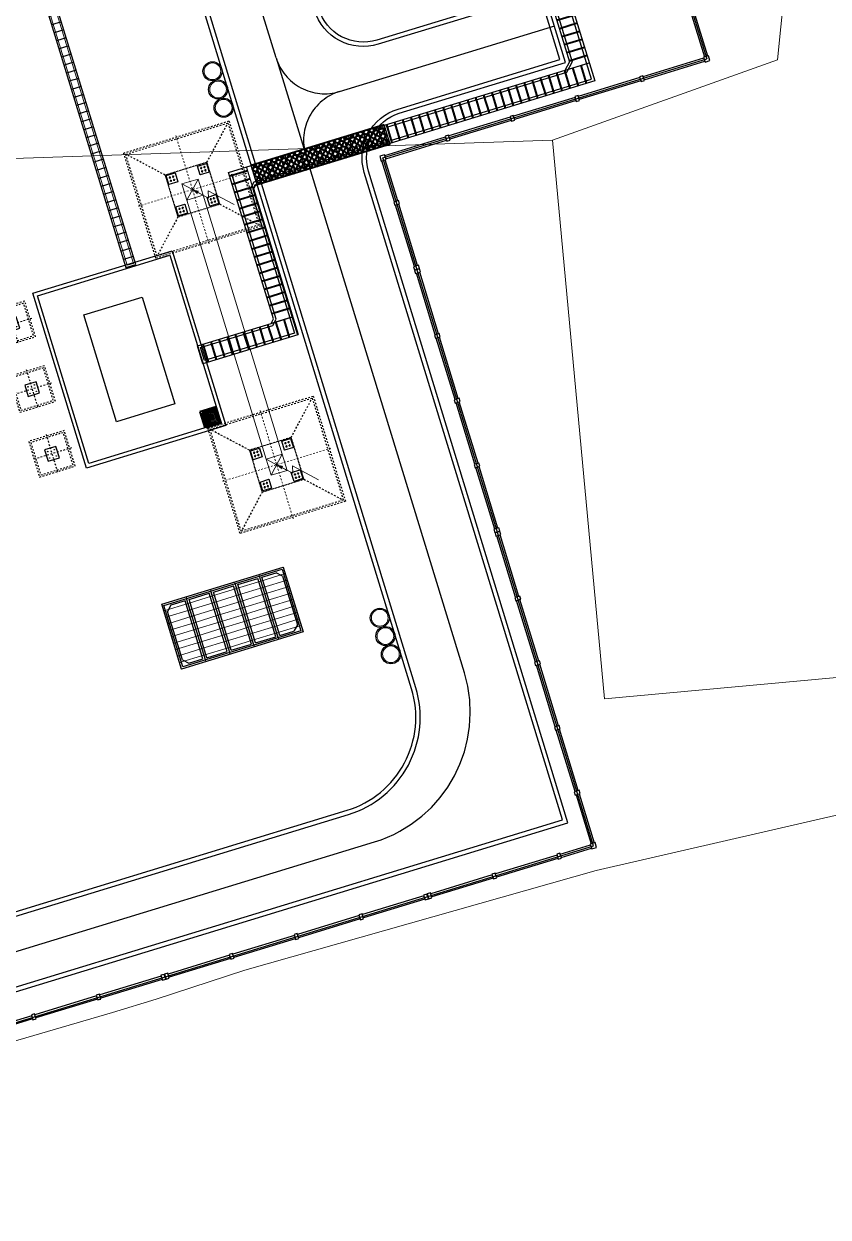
# Model space of a CAD drawing. Header units: inches. Extents: x 543393 to 2689207, y 1841861 to 9121372.
# Drawn here: x 547499.4 to 547546.9, y 1841868.8 to 1841939.3 of the extents above; entities that cross this region are included whole.
import ezdxf

# ---------------------------------------------------------------- set-up
doc = ezdxf.new("R2010")
doc.units = ezdxf.units.IN
doc.header["$MEASUREMENT"] = 0
for name, pattern in [('02 Xref HH1 MBXD$0$HIDDEN', [0.375, 0.25, -0.125]), ('02 Xref KB1 MBTB$0$HIDDEN', [0.375, 0.25, -0.125]), ('CENTER2', [1.125, 0.75, -0.125, 0.125, -0.125]), ('DASHDOT', [1, 0.5, -0.25, 0, -0.25]), ('DASHED2', [0.375, 0.25, -0.125]), ('HIDDEN', [0.375, 0.25, -0.125]), ('MBXD$0$HIDDEN', [0.375, 0.25, -0.125])]:
    doc.linetypes.add(name, pattern=pattern)
for name, color, linetype in [('0.TEXT', 7, 'Continuous'), ('02 Xref HT MBXD V2$0$0.DUONG O TO MOI', 4, 'Continuous'), ('02 Xref HT MBXD V2$0$0.MC HH1', 3, 'Continuous'), ('0_Central_Road', 9, 'Continuous'), ('1_Day dan', 1, 'Continuous'), ('CHUCRYAN', 8, 'Continuous'), ('dien-thietbi', 7, 'Continuous'), ('Duong', 4, 'Continuous'), ('Giai doan nay (muong cap)', 9, 'Continuous'), ('LAPMOI', 4, 'Continuous'), ('Layer1', 7, 'Continuous'), ('MBXD$0$KHUAT', 6, 'MBXD$0$HIDDEN'), ('MBXD$0$KICHTHUOC', 5, 'Continuous'), ('mongs tb', 4, 'Continuous'), ('NET THAY', 4, 'Continuous'), ('PDF17_MONG', 7, 'Continuous'), ('PDF17_TAM', 8, 'Continuous'), ('XD-Mong TB', 4, 'Continuous')]:
    doc.layers.add(name, color=color, linetype=linetype)
for name, color, linetype, lineweight in [('00', 5, 'Continuous', 9), ('1_Kim_CS', 1, 'Continuous', 9), ('4', 2, 'Continuous', 9), ('COT THEP', 7, 'Continuous', 9), ('HTPP-220', 4, 'Continuous', 40), ('Level 30', 7, 'Continuous', 0), ('MBXD$0$0.4', 6, 'Continuous', 40), ('MBXD$0$hatch', 8, 'Continuous', 5)]:
    doc.layers.add(name, color=color, linetype=linetype, lineweight=lineweight)

# ---------------------------------------------------------------- blocks, each defined once
blk = doc.blocks.new('HR')
at = {"layer": 'LAPMOI'}
for points in [[(197005, 65096), (197205, 65096), (197205, 65396), (197005, 65396)], [(201005, 65096), (201205, 65096), (201205, 65396), (201005, 65396)]]:
    blk.add_lwpolyline(points, close=True, dxfattribs=at)
for points in [[(197205, 65346), (201005, 65346)], [(197205, 65146), (201005, 65146)]]:
    blk.add_lwpolyline(points, dxfattribs=at)
blk = doc.blocks.new('MT12')
at = {"color": 8, "linetype": '02 Xref KB1 MBTB$0$HIDDEN', "ltscale": 30}
for points in [[(-3250, -3250), (3250, -3250), (3250, 3250), (-3250, 3250)], [(-3150, -3150), (3150, -3150), (3150, 3150), (-3150, 3150)], [(-1291, 1291), (1291, 1291), (1291, -1291), (-1291, -1291)]]:
    blk.add_lwpolyline(points, close=True, dxfattribs=at)
for points in [[(-1291, 1291), (-3150, 3150)], [(1291, 1291), (3150, 3150)], [(-1291, -1291), (-3150, -3150)], [(1291, -1291), (3150, -3150)]]:
    blk.add_lwpolyline(points, dxfattribs=at)
for points in [[(-1241, 691), (-691, 691), (-691, 1241), (-1241, 1241)], [(691, 691), (1241, 691), (1241, 1241), (691, 1241)], [(-1241, -1241), (-691, -1241), (-691, -691), (-1241, -691)], [(691, -1241), (1241, -1241), (1241, -691), (691, -691)]]:
    blk.add_lwpolyline(points, close=True)
at = {"layer": 'PDF17_MONG', "color": 8, "linetype": 'HIDDEN', "lineweight": 25, "ltscale": 5000}
for centre in [(-1068, 1066), (-1068, 868), (-867, 1066), (-867, 868), (864, 1066), (864, 868), (1065, 1066), (1065, 868), (-1068, -866), (-1068, -1064), (-867, -866), (-867, -1064), (864, -866), (864, -1064), (1065, -866), (1065, -1064)]:
    blk.add_circle(centre, 27.8, dxfattribs=at)
at = {"layer": 'PDF17_TAM', "color": 8, "linetype": 'DASHDOT', "lineweight": 18, "ltscale": 20}
for points in [[(0, 3350), (0, -3350)], [(-3350, 0), (3350, 0)]]:
    blk.add_lwpolyline(points, dxfattribs=at)
at = {"layer": 'PDF17_TAM', "color": 8, "linetype": 'HIDDEN', "lineweight": 18, "ltscale": 5000}
for points in [[(-1006, 1065), (-1132, 1065)], [(-1006, 867), (-1132, 867)], [(-1066, 1128), (-1066, 1000)], [(-1066, 804), (-1066, 932)], [(-926, 1065), (-800, 1065)], [(-926, 867), (-800, 867)], [(-866, 1128), (-866, 1000)], [(-866, 804), (-866, 932)], [(926, 1065), (800, 1065)], [(926, 867), (800, 867)], [(866, 1128), (866, 1000)], [(866, 804), (866, 932)], [(1006, 1065), (1132, 1065)], [(1006, 867), (1132, 867)], [(1066, 1128), (1066, 1000)], [(1066, 804), (1066, 932)], [(-1006, -867), (-1132, -867)], [(-1006, -1065), (-1132, -1065)], [(-1066, -804), (-1066, -932)], [(-1066, -1128), (-1066, -1000)], [(-926, -867), (-800, -867)], [(-926, -1065), (-800, -1065)], [(-866, -804), (-866, -932)], [(-866, -1128), (-866, -1000)], [(926, -867), (800, -867)], [(926, -1065), (800, -1065)], [(866, -804), (866, -932)], [(866, -1128), (866, -1000)], [(1006, -867), (1132, -867)], [(1006, -1065), (1132, -1065)], [(1066, -804), (1066, -932)], [(1066, -1128), (1066, -1000)]]:
    blk.add_lwpolyline(points, dxfattribs=at)
blk = doc.blocks.new('Kim_CS222')
at = {"layer": '1_Kim_CS', "color": 0, "linetype": 'ByBlock', "lineweight": -2, "ltscale": 0.5}
for p, q in [((-1050, 1403), (-228, 581)), ((-506, 506), (-228, 581)), ((0, 0), (-506, 506))]:
    blk.add_line(p, q, dxfattribs=at)
blk.add_lwpolyline([(0, 0, 0, 150, 0), (-177, 177, 150, 150, 0)], format="xyseb", dxfattribs=at)
blk = doc.blocks.new('X220 NC')
at = {"color": 0, "linetype": 'ByBlock', "lineweight": -2, "ltscale": 4500}
for p, q in [((3752640, -136418), (3751640, -137418)), ((3751640, -136418), (3752640, -137418)), ((3751640, -153418), (3751640, -137418)), ((3752640, -153418), (3752640, -137418)), ((3752640, -153418), (3751640, -154418)), ((3751640, -153418), (3752640, -154418))]:
    blk.add_line(p, q, dxfattribs=at)
for points in [[(3753431, -138209), (3750849, -138209), (3750849, -135627), (3753431, -135627)], [(3750899, -135677), (3751449, -135677), (3751449, -136227), (3750899, -136227)], [(3753381, -135677), (3752831, -135677), (3752831, -136227), (3753381, -136227)], [(3751640, -137418), (3752640, -137418), (3752640, -136418), (3751640, -136418)], [(3752640, -137418), (3751640, -137418), (3751640, -136418), (3752640, -136418)], [(3750899, -138159), (3751449, -138159), (3751449, -137609), (3750899, -137609)], [(3753381, -138159), (3752831, -138159), (3752831, -137609), (3753381, -137609)], [(3753431, -152627), (3750849, -152627), (3750849, -155209), (3753431, -155209)], [(3750899, -152677), (3751449, -152677), (3751449, -153227), (3750899, -153227)], [(3753381, -152677), (3752831, -152677), (3752831, -153227), (3753381, -153227)], [(3751640, -154418), (3752640, -154418), (3752640, -153418), (3751640, -153418)], [(3751640, -153418), (3752640, -153418), (3752640, -154418), (3751640, -154418)], [(3752640, -153418), (3751640, -153418), (3751640, -154418), (3752640, -154418)], [(3750899, -155159), (3751449, -155159), (3751449, -154609), (3750899, -154609)], [(3753381, -155159), (3752831, -155159), (3752831, -154609), (3753381, -154609)]]:
    blk.add_lwpolyline(points, close=True, dxfattribs=at)
blk = doc.blocks.new('MTB')
at = {"layer": 'mongs tb', "color": 8, "linetype": '02 Xref HH1 MBXD$0$HIDDEN', "ltscale": 30}
for points in [[(-1100, -1100), (1100, -1100), (1100, 1100), (-1100, 1100)], [(-1000, -1000), (1000, -1000), (1000, 1000), (-1000, 1000)]]:
    blk.add_lwpolyline(points, close=True, dxfattribs=at)
at = {"layer": 'mongs tb', "color": 8, "linetype": 'DASHDOT', "ltscale": 10}
for points in [[(0, 1200), (0, -1200)], [(-1200, 0), (1200, 0)]]:
    blk.add_lwpolyline(points, dxfattribs=at)
at = {"layer": 'mongs tb'}
blk.add_lwpolyline([(-350, -350), (350, -350), (350, 350), (-350, 350)], close=True, dxfattribs=at)
for centre in [(-199, 200), (201, 200), (-199, -199), (201, -199)]:
    blk.add_circle(centre, 15.1, dxfattribs=at)
blk = doc.blocks.new('*U238')
at = {"layer": 'HTPP-220', "color": 8}
blk.add_lwpolyline([(-0.55, 0), (0.55, 0)], dxfattribs=at)
blk = doc.blocks.new('*U239')
at = {"layer": 'HTPP-220', "color": 0, "linetype": 'ByBlock', "lineweight": -2, "transparency": 16777216}
for p in [(0, 0), (0, -0.5), (0, -1), (0, -1.5), (0, -2), (0, -2.5), (0, -3), (0, -3.5), (0, -4), (0, -4.5), (0, -5)]:
    blk.add_blockref('*U238', p, dxfattribs=at)
blk = doc.blocks.new('*U240')
at = {"layer": 'HTPP-220', "color": 8}
blk.add_lwpolyline([(-0.55, 0), (0.55, 0)], dxfattribs=at)
blk = doc.blocks.new('*U241')
at = {"layer": 'HTPP-220', "color": 0, "linetype": 'ByBlock', "lineweight": -2, "transparency": 16777216}
for p in [(0, 0), (0, -0.5), (0, -1), (0, -1.5), (0, -2), (0, -2.5), (0, -3), (0, -3.5), (0, -4), (0, -4.5), (0, -5), (0, -5.5), (0, -6), (0, -6.5), (0, -7), (0, -7.5), (0, -8), (0, -8.5), (0, -9), (0, -9.5), (0, -10), (0, -10.5), (0, -11), (0, -11.5), (0, -12)]:
    blk.add_blockref('*U240', p, dxfattribs=at)
blk = doc.blocks.new('nha kho')
at = {"layer": 'NET THAY'}
for p, q in [((-3254, 3084), (-3262, 9684)), ((-3054, 3084), (-3062, 9684)), ((-3247, 1884), (-3248, 2284)), ((-3048, 1884), (-3048, 2284))]:
    blk.add_line(p, q, dxfattribs=at)
blk = doc.blocks.new('*U252')
at = {"layer": 'Duong', "color": 8}
blk.add_lwpolyline([(-0.6, 0), (0.6, 0)], dxfattribs=at)
blk = doc.blocks.new('*U253')
at = {"layer": 'HTPP-220', "color": 0, "linetype": 'ByBlock', "lineweight": -2, "transparency": 16777216}
for p in [(0, 8.1), (0, 7.8), (0, 7.5), (0, 7.2), (0, 6.9), (0, 6.6), (0, 6.3), (0, 6), (0, 5.7), (0, 5.4), (0, 5.1), (0, 4.8), (0, 4.5), (0, 4.2), (0, 3.9), (0, 3.6), (0, 3.3), (0, 3), (0, 2.7), (0, 2.4), (0, 2.1), (0, 1.8), (0, 1.5), (0, 1.2), (0, 0.9), (0, 0.6), (0, 0.3), (0, 0)]:
    blk.add_blockref('*U252', p, dxfattribs=at)
blk = doc.blocks.new('*U229')
at = {"layer": 'HTPP-220', "color": 8}
blk.add_lwpolyline([(-0.55, 0), (0.55, 0)], dxfattribs=at)
blk = doc.blocks.new('*U230')
at = {"layer": 'HTPP-220', "color": 0, "linetype": 'ByBlock', "lineweight": -2, "transparency": 16777216}
for p in [(0, 0), (0, -0.5), (0, -1), (0, -1.5), (0, -2), (0, -2.5), (0, -3), (0, -3.5), (0, -4), (0, -4.5), (0, -5), (0, -5.5), (0, -6)]:
    blk.add_blockref('*U229', p, dxfattribs=at)
blk = doc.blocks.new('*U231')
at = {"layer": 'HTPP-220', "color": 8}
blk.add_lwpolyline([(-0.55, 0), (0.55, 0)], dxfattribs=at)
blk = doc.blocks.new('*U232')
at = {"layer": 'HTPP-220', "color": 0, "linetype": 'ByBlock', "lineweight": -2, "transparency": 16777216}
for p in [(0, 0), (0, -0.5), (0, -1), (0, -1.5), (0, -2), (0, -2.5), (0, -3), (0, -3.5), (0, -4), (0, -4.5), (0, -5), (0, -5.5), (0, -6), (0, -6.5), (0, -7), (0, -7.5), (0, -8), (0, -8.5)]:
    blk.add_blockref('*U231', p, dxfattribs=at)
blk = doc.blocks.new('*U233')
at = {"layer": '02 Xref HT MBXD V2$0$0.MC HH1', "color": 8}
blk.add_lwpolyline([(0, -0.3), (0, 0.3)], dxfattribs=at)
blk = doc.blocks.new('*U234')
at = {"layer": '0.TEXT', "color": 0, "linetype": 'ByBlock', "lineweight": -2, "transparency": 16777216}
for p in [(0, 0), (0.5, 0), (1, 0), (1.5, 0), (2, 0), (2.5, 0), (3, 0), (3.5, 0), (4, 0), (4.5, 0), (5, 0), (5.5, 0), (6, 0), (6.5, 0), (7, 0), (7.5, 0), (8, 0), (8.5, 0), (9, 0), (9.5, 0), (10, 0), (10.5, 0), (11, 0), (11.5, 0), (12, 0), (12.5, 0), (13, 0), (13.5, 0), (14, 0), (14.5, 0), (15, 0), (15.5, 0), (16, 0), (16.5, 0)]:
    blk.add_blockref('*U233', p, dxfattribs=at)

msp = doc.modelspace()

# ---------------------------------------------------------------- hatches: boundary and pattern name
at = {"layer": 'HTPP-220'}
h = msp.add_hatch(dxfattribs=at)
h.set_pattern_fill('ANSI37', color=8, scale=2, angle=107.01231)
h.set_pattern_definition([(152.0123, (547528.46963, 1841909.36217), (-0.1173205, -0.2207621), []), (242.0123, (547528.46963, 1841909.36217), (0.2207621, -0.1173205), [])])
h.paths.add_polyline_path([(547513.169, 1841929.77), (547512.818, 1841930.918), (547520.659, 1841933.317), (547521.01, 1841932.169)])
at = {"layer": 'MBXD$0$hatch', "linetype": 'Continuous'}
h = msp.add_hatch(dxfattribs=at)
h.set_pattern_fill('ANSI37', color=256, scale=0.02, angle=152.01231, style=0)
h.set_pattern_definition([(17.0123, (547501.206866, 1841913.63385), (-0.01857865, 0.06072136), []), (107.0123, (547501.206866, 1841913.63385), (-0.06072136, -0.01857865), [])])
h.paths.add_polyline_path([(547509.909, 1841916.296), (547510.172, 1841915.436), (547511.033, 1841915.699), (547510.769, 1841916.56)])

# ---------------------------------------------------------------- linework, layer by layer
at = {"layer": '00'}
for points in [[(547511.837, 1841906.303), (547513.271, 1841906.742), (547513.388, 1841906.36), (547511.954, 1841905.921)], [(547513.271, 1841906.742), (547514.705, 1841907.181), (547514.822, 1841906.799), (547513.388, 1841906.36)], [(547513.388, 1841906.36), (547514.822, 1841906.799), (547514.94, 1841906.416), (547513.505, 1841905.977)], [(547510.402, 1841905.865), (547511.837, 1841906.303), (547511.954, 1841905.921), (547510.519, 1841905.482)], [(547511.954, 1841905.921), (547513.388, 1841906.36), (547513.505, 1841905.977), (547512.071, 1841905.538)], [(547513.622, 1841905.595), (547515.057, 1841906.034), (547514.94, 1841906.416), (547513.505, 1841905.977)], [(547513.739, 1841905.212), (547515.174, 1841905.651), (547515.057, 1841906.034), (547513.622, 1841905.595)], [(547507.534, 1841904.987), (547508.968, 1841905.426), (547509.085, 1841905.043), (547507.651, 1841904.604)], [(547508.968, 1841905.426), (547510.402, 1841905.865), (547510.519, 1841905.482), (547509.085, 1841905.043)], [(547509.085, 1841905.043), (547510.519, 1841905.482), (547510.636, 1841905.1), (547509.202, 1841904.661)], [(547510.519, 1841905.482), (547511.954, 1841905.921), (547512.071, 1841905.538), (547510.636, 1841905.1)], [(547510.753, 1841904.717), (547512.188, 1841905.156), (547512.071, 1841905.538), (547510.636, 1841905.1)], [(547512.188, 1841905.156), (547513.622, 1841905.595), (547513.505, 1841905.977), (547512.071, 1841905.538)], [(547512.305, 1841904.773), (547513.739, 1841905.212), (547513.622, 1841905.595), (547512.188, 1841905.156)], [(547513.856, 1841904.83), (547515.291, 1841905.269), (547515.174, 1841905.651), (547513.739, 1841905.212)], [(547507.651, 1841904.604), (547509.085, 1841905.043), (547509.202, 1841904.661), (547507.768, 1841904.222)], [(547507.885, 1841903.839), (547509.319, 1841904.278), (547509.202, 1841904.661), (547507.768, 1841904.222)], [(547509.319, 1841904.278), (547510.753, 1841904.717), (547510.636, 1841905.1), (547509.202, 1841904.661)], [(547509.436, 1841903.896), (547510.87, 1841904.335), (547510.753, 1841904.717), (547509.319, 1841904.278)], [(547510.87, 1841904.335), (547512.305, 1841904.773), (547512.188, 1841905.156), (547510.753, 1841904.717)], [(547510.988, 1841903.952), (547512.422, 1841904.391), (547512.305, 1841904.773), (547510.87, 1841904.335)], [(547512.422, 1841904.391), (547513.856, 1841904.83), (547513.739, 1841905.212), (547512.305, 1841904.773)], [(547512.539, 1841904.008), (547513.973, 1841904.447), (547513.856, 1841904.83), (547512.422, 1841904.391)], [(547513.973, 1841904.447), (547515.408, 1841904.886), (547515.291, 1841905.269), (547513.856, 1841904.83)], [(547514.09, 1841904.065), (547515.525, 1841904.504), (547515.408, 1841904.886), (547513.973, 1841904.447)], [(547508.002, 1841903.457), (547509.436, 1841903.896), (547509.319, 1841904.278), (547507.885, 1841903.839)], [(547508.119, 1841903.074), (547509.553, 1841903.513), (547509.436, 1841903.896), (547508.002, 1841903.457)], [(547509.553, 1841903.513), (547510.988, 1841903.952), (547510.87, 1841904.335), (547509.436, 1841903.896)], [(547509.67, 1841903.131), (547511.105, 1841903.57), (547510.988, 1841903.952), (547509.553, 1841903.513)], [(547511.105, 1841903.57), (547512.539, 1841904.008), (547512.422, 1841904.391), (547510.988, 1841903.952)], [(547511.222, 1841903.187), (547512.656, 1841903.626), (547512.539, 1841904.008), (547511.105, 1841903.57)], [(547512.656, 1841903.626), (547514.09, 1841904.065), (547513.973, 1841904.447), (547512.539, 1841904.008)], [(547512.773, 1841903.243), (547514.207, 1841903.682), (547514.09, 1841904.065), (547512.656, 1841903.626)], [(547514.207, 1841903.682), (547515.642, 1841904.121), (547515.525, 1841904.504), (547514.09, 1841904.065)], [(547514.324, 1841903.3), (547515.759, 1841903.739), (547515.642, 1841904.121), (547514.207, 1841903.682)], [(547508.236, 1841902.692), (547509.67, 1841903.131), (547509.553, 1841903.513), (547508.119, 1841903.074)], [(547509.787, 1841902.748), (547511.222, 1841903.187), (547511.105, 1841903.57), (547509.67, 1841903.131)], [(547509.904, 1841902.366), (547511.339, 1841902.805), (547511.222, 1841903.187), (547509.787, 1841902.748)], [(547511.339, 1841902.805), (547512.773, 1841903.243), (547512.656, 1841903.626), (547511.222, 1841903.187)], [(547511.456, 1841902.422), (547512.89, 1841902.861), (547512.773, 1841903.243), (547511.339, 1841902.805)], [(547512.89, 1841902.861), (547514.324, 1841903.3), (547514.207, 1841903.682), (547512.773, 1841903.243)], [(547513.007, 1841902.478), (547514.441, 1841902.917), (547514.324, 1841903.3), (547512.89, 1841902.861)], [(547514.441, 1841902.917), (547515.876, 1841903.356), (547515.759, 1841903.739), (547514.324, 1841903.3)], [(547508.353, 1841902.309), (547509.787, 1841902.748), (547509.67, 1841903.131), (547508.236, 1841902.692)], [(547508.47, 1841901.927), (547509.904, 1841902.366), (547509.787, 1841902.748), (547508.353, 1841902.309)], [(547510.021, 1841901.983), (547511.456, 1841902.422), (547511.339, 1841902.805), (547509.904, 1841902.366)], [(547511.573, 1841902.04), (547513.007, 1841902.478), (547512.89, 1841902.861), (547511.456, 1841902.422)], [(547508.587, 1841901.544), (547510.021, 1841901.983), (547509.904, 1841902.366), (547508.47, 1841901.927)], [(547508.704, 1841901.162), (547510.138, 1841901.601), (547510.021, 1841901.983), (547508.587, 1841901.544)], [(547508.704, 1841901.162), (547510.138, 1841901.601), (547510.021, 1841901.983), (547508.587, 1841901.544)], [(547510.138, 1841901.601), (547511.573, 1841902.04), (547511.456, 1841902.422), (547510.021, 1841901.983)]]:
    msp.add_lwpolyline(points, close=True, dxfattribs=at)
at = {"layer": '02 Xref HT MBXD V2$0$0.DUONG O TO MOI', "color": 3}
msp.add_lwpolyline([(547500.413, 1841941.249), (547505.418, 1841924.889), (547505.992, 1841925.064), (547500.987, 1841941.424)], dxfattribs=at)
at = {"layer": '0_Central_Road', "linetype": 'DASHDOT', "ltscale": 1000}
for p, q in [((547514.282, 1841937.274), (547505.447, 1841966.153)), ((547518.029, 1841935.283), (547530.747, 1841939.174)), ((547525.4, 1841900.937), (547516.038, 1841931.537)), ((547485.188, 1841880.267), (547520.091, 1841890.946))]:
    msp.add_line(p, q, dxfattribs=at)
for points in [[(547542.108, 1841963.566), (547526.016, 1842016.159), (547425.611, 1841985.438), (547461.305, 1841868.777), (547533.023, 1841890.72)], [(547542.108, 1841963.566), (547532.545, 1841960.64), (547539.713, 1841937.212)], [(547514.282, 1841937.274), (547516.287, 1841930.724)], [(547533.023, 1841890.72), (547520.589, 1841931.36), (547539.713, 1841937.212)]]:
    msp.add_lwpolyline(points, dxfattribs=at)
at = {"layer": '0_Central_Road', "linetype": 'DASHED2', "ltscale": 1000}
for points in [[(547529.94, 1841943.007), (547531.769, 1841937.03), (547531.437, 1841936.405), (547520.861, 1841933.169), (547521.095, 1841932.404), (547532.914, 1841936.021), (547530.681, 1841943.321)], [(547520.718, 1841933.126), (547512.877, 1841930.726)], [(547520.952, 1841932.361), (547512.967, 1841929.918), (547512.768, 1841929.543), (547515.378, 1841921.013), (547510.061, 1841919.387)], [(547510.061, 1841919.387), (547509.827, 1841920.152), (547514.092, 1841921.457), (547514.291, 1841921.831), (547511.667, 1841930.408)], [(547512.768, 1841929.543), (547512.967, 1841929.918)]]:
    msp.add_lwpolyline(points, dxfattribs=at)
at = {"layer": '0_Central_Road', "linetype": 'DASHDOT', "ltscale": 1000}
for centre, radius, start, end in [((547517.151, 1841938.152), 3, 197.01231, 287.01231), ((547518.907, 1841932.414), 3, 107.01231, 197.01231), ((547517.75, 1841898.596), 8, 287.01231, 17.01231)]:
    msp.add_arc(centre, radius, start, end, dxfattribs=at)
at = {"layer": '1_Day dan', "lineweight": 20}
for centre in [(547510.527, 1841936.48), (547510.857, 1841935.402), (547511.187, 1841934.325), (547520.408, 1841904.187), (547520.737, 1841903.11), (547521.067, 1841902.032)]:
    msp.add_circle(centre, 0.493, dxfattribs=at)
at = {"layer": '4'}
msp.add_line((547508.895, 1841901.22), (547510.306, 1841901.652), dxfattribs=at)
msp.add_lwpolyline([(547515.876, 1841903.356), (547508.704, 1841901.162), (547507.534, 1841904.987), (547514.705, 1841907.181)], close=True, dxfattribs=at)
at = {"layer": 'CHUCRYAN', "linetype": 'HIDDEN', "ltscale": 30}
for p, q in [((547513.449, 1841906.588), (547514.286, 1841906.844)), ((547514.66, 1841906.645), (547514.286, 1841906.844)), ((547510.58, 1841905.71), (547511.776, 1841906.076)), ((547512.829, 1841902.633), (547511.776, 1841906.076)), ((547512.978, 1841902.574), (547511.866, 1841906.208)), ((547512.015, 1841906.149), (547513.21, 1841906.514)), ((547513.068, 1841902.706), (547512.015, 1841906.149)), ((547514.263, 1841903.072), (547513.21, 1841906.514)), ((547514.412, 1841903.013), (547513.3, 1841906.647)), ((547514.502, 1841903.145), (547513.449, 1841906.588)), ((547514.66, 1841906.645), (547515.538, 1841903.776)), ((547510.109, 1841901.696), (547508.997, 1841905.33)), ((547509.146, 1841905.271), (547510.341, 1841905.637)), ((547511.395, 1841902.194), (547510.341, 1841905.637)), ((547511.543, 1841902.135), (547510.432, 1841905.769)), ((547511.634, 1841902.267), (547510.58, 1841905.71)), ((547508.07, 1841904.942), (547507.871, 1841904.567)), ((547508.907, 1841905.198), (547508.07, 1841904.942)), ((547509.96, 1841901.755), (547508.907, 1841905.198)), ((547510.199, 1841901.829), (547509.146, 1841905.271)), ((547508.749, 1841901.699), (547507.871, 1841904.567)), ((547514.502, 1841903.145), (547515.339, 1841903.401)), ((547515.538, 1841903.776), (547515.339, 1841903.401)), ((547511.634, 1841902.267), (547512.829, 1841902.633)), ((547513.068, 1841902.706), (547514.263, 1841903.072)), ((547510.199, 1841901.829), (547511.395, 1841902.194)), ((547508.749, 1841901.699), (547509.124, 1841901.499)), ((547509.124, 1841901.499), (547509.96, 1841901.755))]:
    msp.add_line(p, q, dxfattribs=at)
at = {"layer": 'dien-thietbi', "linetype": 'Continuous'}
msp.add_lwpolyline([(547506.371, 1841923.141), (547508.302, 1841916.83), (547504.86, 1841915.776), (547502.929, 1841922.088)], close=True, dxfattribs=at)
at = {"layer": 'Duong', "color": 8}
msp.add_lwpolyline([(547482.24, 1842002.66), (547482.503, 1842001.8, -0.414214), (547482.012, 1842000.876), (547441.362, 1841988.438), (547476.038, 1841875.104), (547531.52, 1841892.08), (547519.74, 1841930.578, -0.414214), (547521.559, 1841934), (547531.37, 1841937.002), (547530.047, 1841941.324), (547520.236, 1841938.322, -0.414214), (547516.815, 1841940.14), (547509.295, 1841964.716, -0.414214), (547512.441, 1841970.635), (547536.883, 1841978.114), (547526.098, 1842013.361), (547513.552, 1842009.522), (547522.213, 1841981.217, -0.414214), (547520.394, 1841977.796), (547511.119, 1841974.958, -0.414214), (547505.199, 1841978.103), (547496.334, 1842007.077)], format="xyb", dxfattribs=at)
at = {"layer": 'Duong'}
for points in [[(547482.488, 1842002.737), (547482.752, 1842001.876, -0.414214), (547482.088, 1842000.627), (547441.687, 1841988.266), (547476.211, 1841875.429), (547531.195, 1841892.252), (547519.492, 1841930.502, -0.414214), (547521.483, 1841934.248), (547531.045, 1841937.174), (547529.875, 1841940.999), (547520.312, 1841938.073, -0.414214), (547516.566, 1841940.064), (547509.047, 1841964.64, -0.414214), (547512.365, 1841970.884), (547536.558, 1841978.286), (547525.908, 1842013.093), (547513.86, 1842009.407), (547522.461, 1841981.293, -0.414214), (547520.47, 1841977.547), (547511.195, 1841974.709, -0.414214), (547504.951, 1841978.027), (547496.086, 1842007.001)], [(547531.045, 1841937.174), (547529.875, 1841940.999), (547520.312, 1841938.073, -0.414214), (547516.566, 1841940.064), (547509.047, 1841964.64, -0.414214), (547512.365, 1841970.884), (547536.558, 1841978.286), (547525.908, 1842013.093), (547513.86, 1842009.407), (547522.461, 1841981.293, -0.414214), (547520.47, 1841977.547), (547511.195, 1841974.709, -0.414214), (547504.951, 1841978.027), (547496.173, 1842006.714), (547495.982, 1842006.656), (547495.982, 1842006.656), (547489.767, 1842004.754), (547489.767, 1842004.754), (547489.767, 1842004.754), (547489.723, 1842004.898), (547486.95, 1842004.049)]]:
    msp.add_lwpolyline(points, format="xyb", dxfattribs=at)
msp.add_lwpolyline([(547522.532, 1841900.059), (547493.859, 1841993.771, 0.414214), (547486.366, 1841997.753), (547452.42, 1841987.366, 0.414214), (547448.438, 1841979.874), (547477.11, 1841886.162, 0.414214), (547484.603, 1841882.18), (547518.55, 1841892.566, 0.414214)], format="xyb", close=True, dxfattribs=at)
at = {"layer": 'Duong', "color": 8}
msp.add_lwpolyline([(547486.442, 1841997.504), (547452.496, 1841987.118, 0.414214), (547448.686, 1841979.95), (547477.359, 1841886.238, 0.414214), (547484.527, 1841882.429), (547518.474, 1841892.815, 0.414214), (547522.283, 1841899.983), (547493.61, 1841993.695, 0.414214)], format="xyb", close=True, dxfattribs=at)
at = {"layer": 'Duong'}
for points in [[(547529.779, 1841943.022), (547531.607, 1841937.045), (547531.334, 1841936.531), (547520.674, 1841933.269)], [(547530.842, 1841943.306), (547533.102, 1841935.921), (547520.996, 1841932.217)], [(547521.01, 1841932.169), (547520.659, 1841933.317)], [(547511.479, 1841930.508), (547512.818, 1841930.918)], [(547515.565, 1841920.914), (547509.962, 1841919.199), (547509.64, 1841920.251), (547513.989, 1841921.582), (547514.129, 1841921.847), (547511.479, 1841930.508)], [(547522.458, 1841924.738), (547522.464, 1841924.719)], [(547513.989, 1841921.582), (547515.243, 1841921.966)], [(547527.204, 1841909.227), (547527.21, 1841909.208)]]:
    msp.add_lwpolyline(points, dxfattribs=at)
at = {"layer": 'Duong', "const_width": 0.07}
for points in [[(547531.334, 1841936.531), (547532.78, 1841936.973)], [(547512.93, 1841929.527), (547512.531, 1841930.83)], [(547515.243, 1841921.966), (547513.974, 1841921.577)]]:
    msp.add_lwpolyline(points, dxfattribs=at)
at = {"layer": 'Duong', "color": 8}
for points in [[(547503.084, 1841913.037), (547499.924, 1841923.364), (547508.148, 1841925.88), (547511.307, 1841915.553)], [(547508.704, 1841901.162), (547507.534, 1841904.987), (547514.705, 1841907.181), (547515.876, 1841903.356)]]:
    msp.add_lwpolyline(points, close=True, dxfattribs=at)
for centre in [(547510.527, 1841936.48), (547510.857, 1841935.402), (547511.187, 1841934.325), (547520.408, 1841904.187), (547520.737, 1841903.11), (547521.067, 1841902.032)]:
    msp.add_circle(centre, 0.563, dxfattribs=at)
at = {"layer": 'Giai doan nay (muong cap)', "color": 8, "linetype": '02 Xref HH1 MBXD$0$HIDDEN', "lineweight": 15, "ltscale": 1000}
msp.add_lwpolyline([(547500.496, 1841941.318), (547505.485, 1841925.014), (547505.867, 1841925.131), (547500.879, 1841941.435)], dxfattribs=at)
at = {"layer": 'HTPP-220'}
for points in [[(547520.659, 1841933.317), (547512.818, 1841930.918)], [(547521.01, 1841932.169), (547513.037, 1841929.73), (547512.93, 1841929.527), (547515.565, 1841920.914)]]:
    msp.add_lwpolyline(points, dxfattribs=at)
at = {"layer": 'LAPMOI'}
for points in [[(547538.395, 1841941.18), (547539.574, 1841937.326)], [(547538.586, 1841941.238), (547539.765, 1841937.385)], [(547535.955, 1841936.167), (547539.541, 1841937.264)], [(547536.013, 1841935.975), (547539.599, 1841937.073)], [(547520.703, 1841931.5), (547524.289, 1841932.597)], [(547520.761, 1841931.309), (547524.347, 1841932.406)], [(547521.277, 1841928.768), (547520.537, 1841931.188)], [(547521.468, 1841928.827), (547520.728, 1841931.246)], [(547531.997, 1841893.732), (547532.884, 1841890.834)], [(547532.188, 1841893.79), (547533.075, 1841890.893)], [(547531.062, 1841890.225), (547532.85, 1841890.772)], [(547531.121, 1841890.034), (547532.909, 1841890.581)]]:
    msp.add_lwpolyline(points, dxfattribs=at)
for points in [[(547539.901, 1841937.112), (547539.813, 1841937.399), (547539.526, 1841937.312), (547539.614, 1841937.025)], [(547520.776, 1841931.261), (547520.688, 1841931.548), (547520.401, 1841931.46), (547520.489, 1841931.173)], [(547533.21, 1841890.621), (547533.123, 1841890.908), (547532.836, 1841890.82), (547532.924, 1841890.533)]]:
    msp.add_lwpolyline(points, close=True, dxfattribs=at)
at = {"layer": 'Layer1', "color": 8, "linetype": 'CENTER2', "ltscale": 20}
for p, q in [((547514.976, 1841906.297), (547515.722, 1841903.858)), ((547508.55, 1841901.664), (547507.804, 1841904.102))]:
    msp.add_line(p, q, dxfattribs=at)
msp.add_lwpolyline([(547515.751, 1841903.423), (547508.77, 1841901.287), (547507.659, 1841904.92), (547514.639, 1841907.056)], close=True, dxfattribs=at)
at = {"layer": 'Level 30', "color": 5, "lineweight": 0, "flags": 128}
for points in [[(547425.017, 1841923.869), (547440.24, 1841924.51), (547453.59, 1841927), (547474.35, 1841928.48), (547493, 1841931.12), (547530.61, 1841932.41), (547543.9, 1841937.15), (547545.986, 1841957.844)], [(547425.017, 1841923.869), (547440.24, 1841924.51), (547453.59, 1841927), (547474.35, 1841928.48), (547493, 1841931.12), (547530.61, 1841932.41), (547543.9, 1841937.15), (547545.986, 1841957.844)], [(547551.04, 1841900.99), (547533.68, 1841899.4), (547530.61, 1841932.41)], [(547551.04, 1841900.99), (547533.68, 1841899.4), (547530.61, 1841932.41)], [(547495.653, 1841878.241), (547504.63, 1841880.861), (547507.202, 1841881.646), (547512.444, 1841883.378), (547533.193, 1841889.263), (547553.021, 1841893.819)], [(547495.653, 1841878.241), (547504.63, 1841880.861), (547507.202, 1841881.646), (547512.444, 1841883.378), (547533.193, 1841889.263), (547553.021, 1841893.819)]]:
    msp.add_lwpolyline(points, dxfattribs=at)
at = {"layer": 'MBXD$0$0.4'}
for p, q in [((547510.74, 1841916.655), (547509.784, 1841916.363)), ((547509.784, 1841916.363), (547510.076, 1841915.406))]:
    msp.add_line(p, q, dxfattribs=at)
msp.add_lwpolyline([(547509.909, 1841916.296), (547510.172, 1841915.436), (547511.033, 1841915.699), (547510.769, 1841916.56)], close=True, dxfattribs=at)
at = {"layer": 'MBXD$0$KHUAT', "ltscale": 15}
for p, q in [((547510.703, 1841916.435), (547510.034, 1841916.23)), ((547510.034, 1841916.23), (547510.238, 1841915.561)), ((547510.703, 1841916.435), (547510.227, 1841916.129)), ((547510.227, 1841916.129), (547510.238, 1841915.561)), ((547510.703, 1841916.435), (547510.908, 1841915.765)), ((547510.908, 1841915.765), (547510.238, 1841915.561))]:
    msp.add_line(p, q, dxfattribs=at)
at = {"layer": 'MBXD$0$KICHTHUOC', "color": 0, "linetype": 'Continuous'}
msp.add_lwpolyline([(547503.23, 1841913.312), (547500.199, 1841923.218), (547508.002, 1841925.606), (547511.033, 1841915.699)], close=True, dxfattribs=at)

# ---------------------------------------------------------------- block references
at = {"layer": '0.TEXT', "rotation": 107.0123114188912}
msp.add_blockref('*U234', (547505.559, 1841925.455), dxfattribs=at)
at = {"layer": '1_Kim_CS', "xscale": -0.0015, "yscale": 0.0015, "zscale": 0.0015, "rotation": 287.0123114188912}
for p in [(547509.344, 1841929.489), (547514.318, 1841913.233)]:
    msp.add_blockref('Kim_CS222', p, dxfattribs=at)
at = {"layer": 'COT THEP', "xscale": 0.001, "yscale": 0.001, "zscale": 0.001, "rotation": 17.01231141889117}
msp.add_blockref('X220 NC', (543881.331, 1840962.625), dxfattribs=at)
at = {"layer": 'HTPP-220'}
for name, p, rotation in [('*U230', (547532.122, 1841937.244), 197.0123114188912), ('*U241', (547520.978, 1841932.787), 107.0123114188912)]:
    msp.add_blockref(name, p, dxfattribs=dict(at, rotation=rotation))
at = {"layer": 'HTPP-220', "extrusion": (0, 0, -1), "zscale": -1}
for name, p, rotation in [('*U253', (-547512.994, 1841930.344), 72.98768858110883), ('*U232', (-547514.558, 1841922.325), 162.9876885811088), ('*U239', (-547514.916, 1841921.29), 72.98768858110883)]:
    msp.add_blockref(name, p, dxfattribs=dict(at, rotation=rotation))
at = {"layer": 'HTPP-220', "xscale": 0.001, "yscale": 0.001, "zscale": 0.001, "rotation": 287.0123114188912}
for p in [(547498.708, 1841921.528), (547499.879, 1841917.703), (547501.049, 1841913.878)]:
    msp.add_blockref('MTB', p, dxfattribs=at)
at = {"layer": 'LAPMOI', "xscale": 0.001, "yscale": 0.001, "zscale": 0.001}
for p, rotation in [((547705.279, 1842056.101), 197.0123114188912), ((547701.454, 1842054.931), 197.0123114188912), ((547697.629, 1842053.761), 197.0123114188912), ((547642.632, 1841755.487), 107.0123114188912), ((547643.867, 1841751.451), 107.0123114188912), ((547645.037, 1841747.626), 107.0123114188912), ((547646.207, 1841743.801), 107.0123114188912), ((547647.377, 1841739.976), 107.0123114188912), ((547648.612, 1841735.941), 107.0123114188912), ((547649.782, 1841732.116), 107.0123114188912), ((547650.953, 1841728.291), 107.0123114188912), ((547652.123, 1841724.466), 107.0123114188912), ((547700.386, 1842010.16), 197.0123114188912), ((547696.561, 1842008.989), 197.0123114188912), ((547692.526, 1842007.755), 197.0123114188912), ((547688.701, 1842006.584), 197.0123114188912), ((547684.876, 1842005.414), 197.0123114188912), ((547681.051, 1842004.244), 197.0123114188912), ((547677.016, 1842003.009), 197.0123114188912), ((547673.191, 1842001.839), 197.0123114188912), ((547669.366, 1842000.668), 197.0123114188912)]:
    msp.add_blockref('HR', p, dxfattribs=dict(at, rotation=rotation))
at = {"layer": 'NET THAY', "xscale": -0.001, "yscale": 0.001, "zscale": 0.001, "rotation": 107.0123114188912}
msp.add_blockref('nha kho', (547496.107, 1841982.268), dxfattribs=at)
at = {"layer": 'XD-Mong TB', "xscale": -0.001, "yscale": 0.001, "zscale": 0.001, "rotation": 107.0123114188912}
for p in [(547509.344, 1841929.489), (547514.318, 1841913.233)]:
    msp.add_blockref('MT12', p, dxfattribs=at)

doc.saveas('drawing.dxf')
